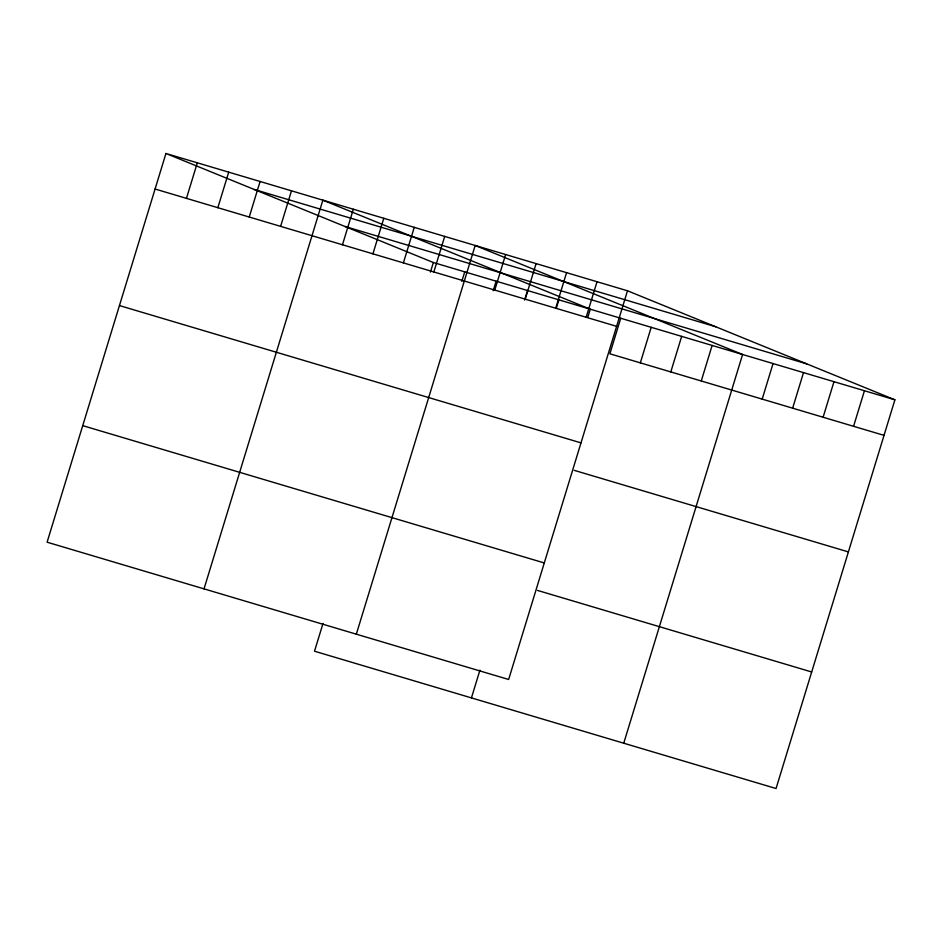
<?xml version="1.0" encoding="UTF-8"?>
<svg xmlns="http://www.w3.org/2000/svg" width="942" height="942" viewBox="0 0 942 942"><rect width="100%" height="100%" fill="white"/><g stroke="black" fill="none" stroke-linecap="round" stroke-linejoin="round"><path stroke-width="1.41" d="M165.945 153.475L47.1 542.192L508.645 679.488L627.49 290.784L165.945 153.475L433.355 262.512L894.9 399.808L776.055 788.525L314.51 651.216L323 623.474M186.457 198.362L197.325 162.813M217.838 207.699L228.718 172.15M249.23 217.037L260.098 181.488M280.61 226.374L291.478 190.826M204.025 588.868L322.87 200.163L590.281 309.188L587.773 317.395M342.464 244.779L353.332 209.218M372.926 253.834L383.794 218.285M403.388 262.9L414.256 227.34M430.423 272.073L433.355 262.512M433.85 271.955L444.718 236.407M461.815 281.411L464.736 271.838M356.335 634.178L475.18 245.473L742.59 354.498L623.745 743.214M493.196 290.748L496.128 281.175M494.774 290.089L505.642 254.528M524.588 300.086L527.508 290.513M525.236 299.144L536.104 263.595M555.698 308.211L566.566 272.65M556.381 308.058L558.889 299.85M586.159 317.266L597.028 281.717M471.436 697.904L479.925 670.151M620.743 318.255L609.874 353.803L884.032 435.369M640.336 362.87L651.205 327.31M670.798 371.925L681.667 336.376M701.26 380.992L712.128 345.443M762.184 399.114L773.052 363.565M792.646 408.18L803.514 372.62M823.108 417.235L833.976 381.687M853.57 426.302L864.438 390.753M254.187 189.46L715.732 326.756M345.102 226.527L806.658 363.836M155.077 189.024L616.621 326.332M119.446 305.573L580.99 442.87M574.243 470.352L848.401 551.906M82.731 425.643L544.276 562.951M537.529 590.422L811.686 671.976M627.49 290.784L894.9 399.808"/></g></svg>
